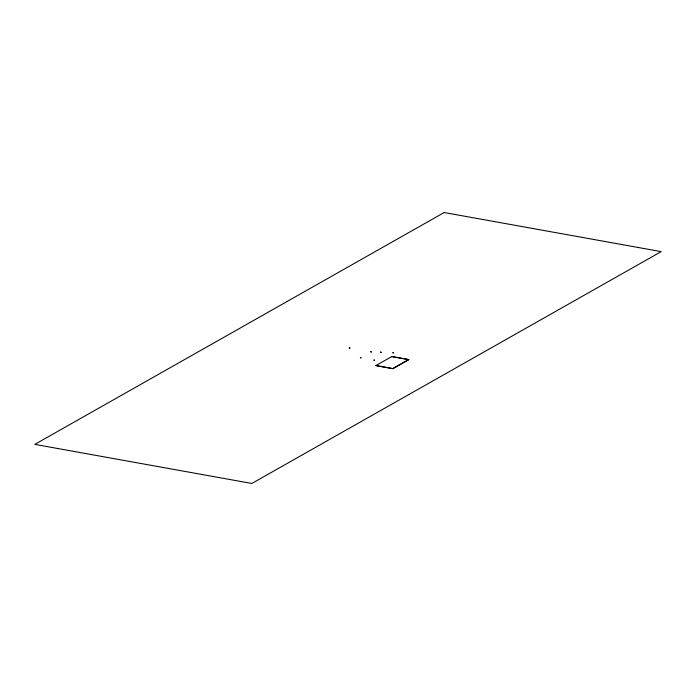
<?xml version="1.0" encoding="UTF-8"?>
<svg xmlns="http://www.w3.org/2000/svg" width="696" height="696" viewBox="0 0 696 696"><rect width="100%" height="100%" fill="white"/><g stroke="black" fill="none" stroke-linecap="round" stroke-linejoin="round"><path stroke-width="1.04" d="M391.822 356.57L375.736 365.583L392.849 368.663L408.865 359.597L391.752 356.517M392.779 368.61L408.691 359.606M391.648 356.57L408.778 359.597M375.84 365.522L392.953 368.61M349.227 347.957L349.923 348.078L349.227 347.957M360.38 357.674L361.076 357.796L360.38 357.674M370.716 351.828L371.403 351.95L370.716 351.828M373.874 360.11L374.561 360.232L373.874 360.11M380.503 352.132L381.19 352.254L380.503 352.132M392.883 352.733L393.571 352.855L392.883 352.733M444.17 212.532L34.8 444.379L251.83 483.468L661.2 251.621L444.17 212.532"/></g></svg>
